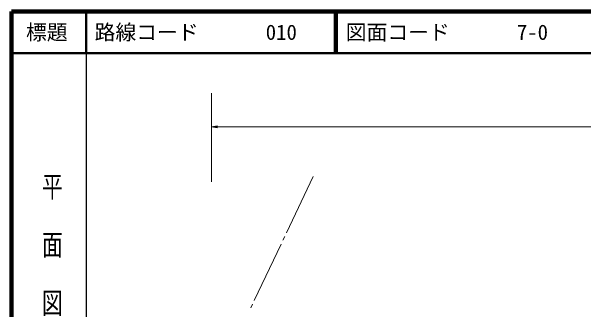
# Model space of a CAD drawing. Units: millimetres, scale not verified. Extents: x 40000 to 680000, y 20000 to 380000.
# Drawn here: x 40000 to 177554, y 308293 to 380000 of the extents above; entities that cross this region are included whole.
import ezdxf
from ezdxf.enums import TextEntityAlignment as Align

# ---------------------------------------------------------------- set-up
doc = ezdxf.new("R2010")
doc.units = ezdxf.units.MM
doc.header["$LTSCALE"] = 1000
for name, color, linetype, lineweight in [('M-BMK-SRVR', 3, 'Continuous', 13), ('M-STR-STR3', 7, 'Continuous', 13), ('M-TTL', 7, 'Continuous', 13), ('M-TTL-BAND', 7, 'Continuous', 25), ('M-TTL-LINE', 7, 'Continuous', 50)]:
    doc.layers.add(name, color=color, linetype=linetype, lineweight=lineweight)
doc.layers.add('M-TTL-TXT', color=7, linetype='Continuous')
doc.styles.add('@ＭＳ ゴシック', font='')
doc.styles.add('ＭＳ ゴシック', font='')
doc.styles.get('@ＭＳ ゴシック').set_extended_font_data('@MS Gothic')
doc.styles.get('ＭＳ ゴシック').set_extended_font_data('MS Gothic')

# ---------------------------------------------------------------- blocks, each defined once
blk = doc.blocks.new('open_arrow')
at = {"color": 0, "linetype": 'Continuous', "lineweight": -2}
blk.add_lwpolyline([(7.5, 1.25), (0, 0), (7.5, -1.25)], dxfattribs=at)

msp = doc.modelspace()

# ---------------------------------------------------------------- linework, layer by layer
at = {"layer": 'M-BMK-SRVR'}
for p, q in [((112578, 340298), (106124, 326758)), ((105693, 325855), (105263, 324952)), ((104833, 324050), (98379, 310509)), ((97948, 309606), (97518, 308704))]:
    msp.add_line(p, q, dxfattribs=at)
at = {"layer": 'M-STR-STR3'}
for p, q in [((88123, 339027), (88123, 360350)), ((88123, 352252), (394172, 352252))]:
    msp.add_line(p, q, dxfattribs=at)
at = {"layer": 'M-TTL', "color": 2, "lineweight": 140}
for p, q in [((40000, 380000), (40000, 20000)), ((680000, 380000), (40000, 380000))]:
    msp.add_line(p, q, dxfattribs=at)
at = {"layer": 'M-TTL-BAND'}
msp.add_line((58000, 370000), (58000, 20000), dxfattribs=at)
at = {"layer": 'M-TTL-LINE'}
for p, q in [((58000, 380000), (58000, 370000)), ((117750, 380000), (117750, 370000)), ((118250, 380000), (118250, 370000)), ((40000, 370000), (680000, 370000))]:
    msp.add_line(p, q, dxfattribs=at)

# ---------------------------------------------------------------- block references
at = {"layer": 'M-STR-STR3', "xscale": 193, "yscale": 193}
msp.add_blockref('open_arrow', (88123, 352252), dxfattribs=at)

# ---------------------------------------------------------------- texts
at = {"layer": 'M-TTL-BAND', "style": '@ＭＳ ゴシック', "width": 1.4}
msp.add_text('平  面  図', height=3666, rotation=270, dxfattribs=at).set_placement((49777, 306475), align=Align.MIDDLE_RIGHT)
at = {"layer": 'M-TTL-TXT', "style": 'ＭＳ ゴシック'}
msp.add_text('標題', height=3666, dxfattribs=at).set_placement((48500, 375000), align=Align.MIDDLE_CENTER)
for s, p in [('路線コード', (60000, 375000)), ('図面コード', (120380, 375000)), ('010', (101142, 375000)), ('7-0', (161521, 375000))]:
    msp.add_text(s, height=3666, dxfattribs=at).set_placement(p, align=Align.MIDDLE_LEFT)

doc.saveas('drawing.dxf')
